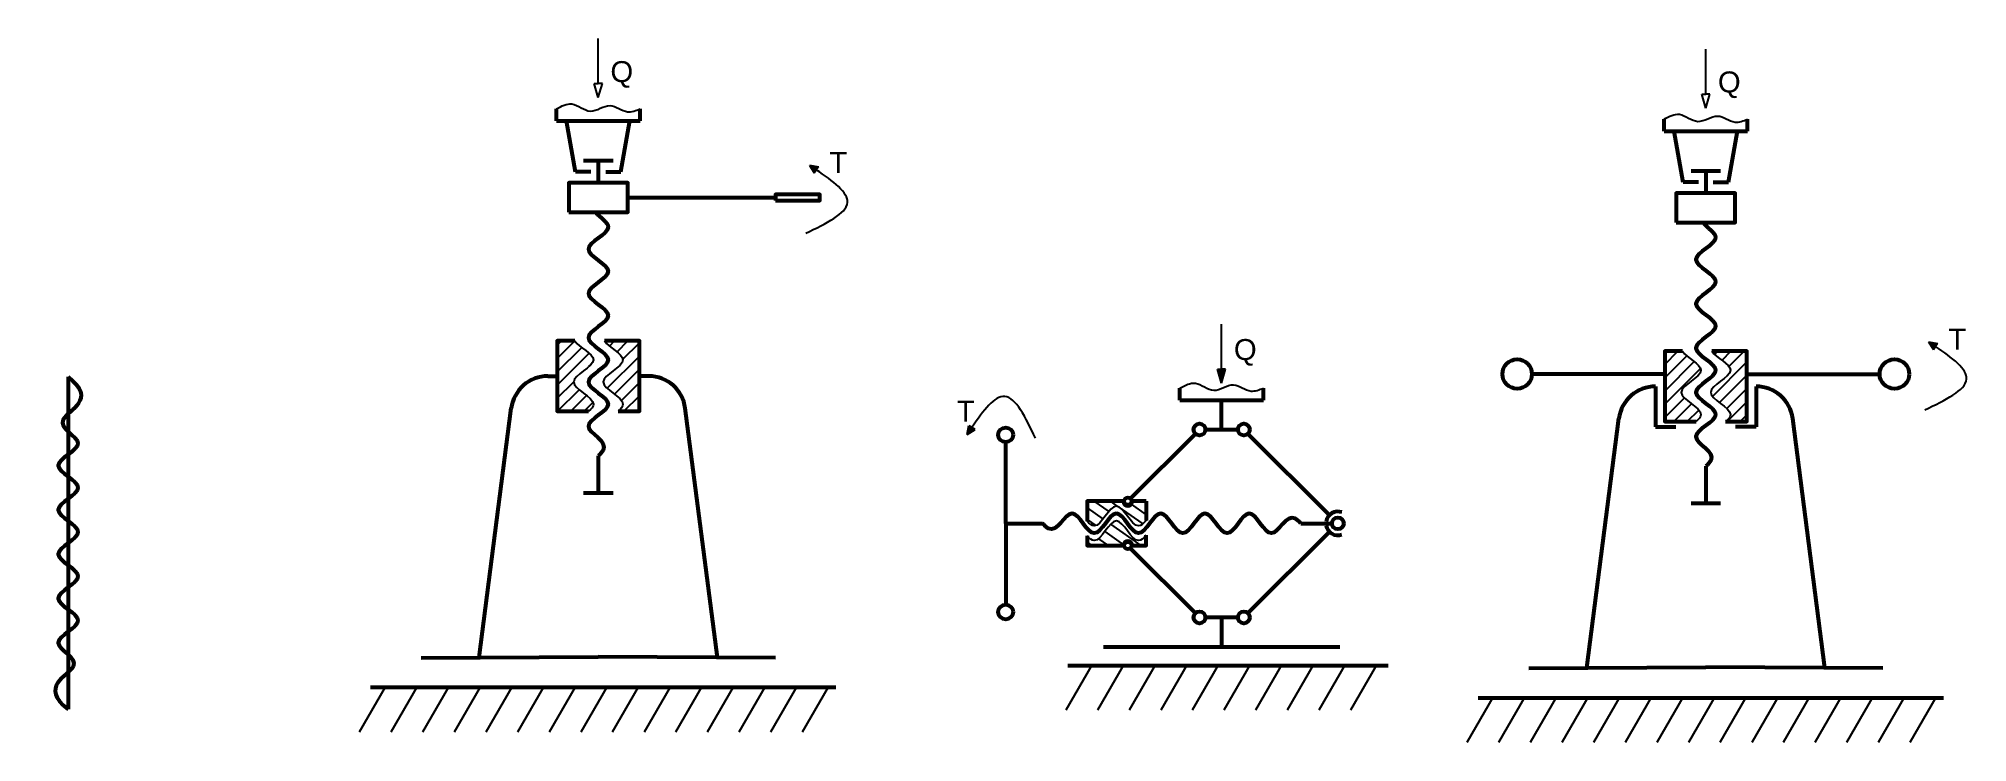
# Model space of a CAD drawing. Header units: millimetres. Extents: x 390 to 1697, y 481 to 958.
import ezdxf

# ---------------------------------------------------------------- set-up
doc = ezdxf.new("R2010")
doc.units = ezdxf.units.MM
doc.styles.get("Standard").update_dxf_attribs({"font": 'arial.ttf'})

# ---------------------------------------------------------------- blocks, each defined once
blk = doc.blocks.new('*U4')
blk.add_line((8.8, 15.2), (-8.8, -15.2))
blk = doc.blocks.new('*U5')
at = {"color": 0, "linetype": 'ByBlock', "lineweight": -2, "transparency": 16777216}
for p in [(0, 0), (21.4, 0), (42.9, 0), (64.3, 0), (85.7, 0), (107.1, 0), (128.6, 0), (150, 0), (171.4, 0), (192.9, 0), (214.3, 0), (235.7, 0), (257.1, 0), (278.6, 0), (300, 0)]:
    blk.add_blockref('*U4', p, dxfattribs=at)
blk = doc.blocks.new('*U8')
blk.add_line((8.8, 15.2), (-8.8, -15.2))
blk = doc.blocks.new('*U9')
at = {"color": 0, "linetype": 'ByBlock', "lineweight": -2, "transparency": 16777216}
for p in [(0, 0), (21.4, 0), (42.9, 0), (64.3, 0), (85.7, 0), (107.1, 0), (128.6, 0), (150, 0), (171.4, 0), (192.9, 0)]:
    blk.add_blockref('*U8', p, dxfattribs=at)
blk = doc.blocks.new('*U12')
blk.add_line((8.8, 15.2), (-8.8, -15.2))
blk = doc.blocks.new('*U13')
at = {"color": 0, "linetype": 'ByBlock', "lineweight": -2, "transparency": 16777216}
for p in [(0, 0), (21.4, 0), (42.9, 0), (64.3, 0), (85.7, 0), (107.1, 0), (128.6, 0), (150, 0), (171.4, 0), (192.9, 0), (214.3, 0), (235.7, 0), (257.1, 0), (278.6, 0), (300, 0)]:
    blk.add_blockref('*U12', p, dxfattribs=at)

msp = doc.modelspace()

# ---------------------------------------------------------------- hatches: boundary and pattern name
h = msp.add_hatch()
h.set_pattern_fill('_U', color=256, scale=13, angle=45, pattern_type=0)
h.set_pattern_definition([(45, (0, 0), (-9.19239, 9.19239), [])])
h.paths.add_polyline_path([(772.1, 927.8), (769.3, 927.8), (766.4, 927.8), (769.3, 918.3)])
at = {"lineweight": 53}
h = msp.add_hatch(dxfattribs=at)
h.set_pattern_fill('_U', color=256, scale=13, angle=45, pattern_type=0)
h.set_pattern_definition([(45, (750.327, -7.043), (-9.19239, 9.19239), [])])
h.paths.add_polyline_path([(1522.4, 920.7), (1519.6, 920.7), (1516.8, 920.7), (1519.6, 911.2)])
h = msp.add_hatch(color=256)
h.dxf.hatch_style = 1
h.paths.add_polyline_path([(912.3, 872.5), (915.6, 867.3), (917, 869.4), (918.4, 871.4)])
h = msp.add_hatch()
h.set_pattern_fill('ANSI31', color=256, scale=2)
edge = h.paths.add_edge_path()
edge.add_line((741.5, 705.8), (762.7, 705.8))
edge.add_spline(control_points=[(762.7, 705.8), (764.6, 707.4), (770.2, 714), (739.3, 725.6), (777.3, 739.9), (756.3, 749.1), (753.4, 753.4)], knot_values=[7.148048, 7.148048, 7.148048, 7.148048, 7.467952, 8.467952, 9.467952, 10.319904, 10.319904, 10.319904, 10.319904], degree=3, periodic=0)
edge.add_line((753.4, 753.4), (741.5, 753.4))
edge.add_line((741.5, 753.4), (741.5, 705.8))
edge = h.paths.add_edge_path()
edge.add_spline(control_points=[(773.4, 753.4), (776.3, 749.1), (797.3, 739.9), (759.3, 725.6), (790.2, 714), (784.6, 707.4), (782.7, 705.8)], knot_values=[7.148048, 7.148048, 7.148048, 7.148048, 8, 9, 10, 10.319904, 10.319904, 10.319904, 10.319904], degree=3, periodic=0)
edge.add_line((782.7, 705.8), (797.1, 705.8))
edge.add_line((797.1, 705.8), (797.1, 753.4))
edge.add_line((797.1, 753.4), (773.4, 753.4))
h = msp.add_hatch()
h.set_pattern_fill('ANSI31', color=256, scale=2)
edge = h.paths.add_edge_path()
edge.add_line((1491.8, 698.8), (1513, 698.8))
edge.add_spline(control_points=[(1513, 698.8), (1514.9, 700.4), (1520.5, 707), (1489.6, 718.6), (1527.6, 732.8), (1506.6, 742.1), (1503.7, 746.4)], knot_values=[7.148048, 7.148048, 7.148048, 7.148048, 7.467952, 8.467952, 9.467952, 10.319904, 10.319904, 10.319904, 10.319904], degree=3, periodic=0)
edge.add_line((1503.7, 746.4), (1491.8, 746.4))
edge.add_line((1491.8, 746.4), (1491.8, 698.8))
edge = h.paths.add_edge_path()
edge.add_spline(control_points=[(1523.7, 746.4), (1526.6, 742.1), (1547.6, 732.8), (1509.6, 718.6), (1540.5, 707), (1534.9, 700.4), (1533, 698.8)], knot_values=[7.148048, 7.148048, 7.148048, 7.148048, 8, 9, 10, 10.319904, 10.319904, 10.319904, 10.319904], degree=3, periodic=0)
edge.add_line((1533, 698.8), (1547.4, 698.8))
edge.add_line((1547.4, 698.8), (1547.4, 746.4))
edge.add_line((1547.4, 746.4), (1523.7, 746.4))
h = msp.add_hatch(color=256)
h.dxf.hatch_style = 1
h.paths.add_polyline_path([(1670.4, 752.9), (1673.8, 747.6), (1675.2, 749.7), (1676.5, 751.8)])
h = msp.add_hatch(dxfattribs=at)
h.set_pattern_fill('_U', color=256, scale=13, angle=45, pattern_type=0)
h.set_pattern_definition([(45, (422.228, -193.471), (-9.19239, 9.19239), [])])
h.paths.add_polyline_path([(1194.3, 734.3), (1191.5, 734.3), (1188.7, 734.3), (1191.5, 724.8)])
h = msp.add_hatch(color=256)
h.dxf.hatch_style = 1
h.paths.add_polyline_path([(1194.3, 734.3), (1191.5, 734.3), (1188.7, 734.3), (1191.5, 724.8)])
h = msp.add_hatch(color=256)
h.dxf.hatch_style = 1
h.paths.add_polyline_path([(1019.3, 690.1), (1024.5, 693.4), (1022.4, 694.8), (1020.4, 696.2)])
h = msp.add_hatch()
h.set_pattern_fill('ANSI31', color=256, scale=2, angle=100)
edge = h.paths.add_edge_path()
edge.add_spline(control_points=[(1100.5, 631.3), (1102.1, 629.5), (1108.7, 623.9), (1120.2, 654.8), (1132, 623.5), (1138.7, 629.7), (1140.5, 631.8)], knot_values=[7.652267, 7.652267, 7.652267, 7.652267, 7.9706, 8.9706, 9.9706, 10.318333, 10.318333, 10.318333, 10.318333], degree=3, periodic=0)
edge.add_line((1140.5, 631.8), (1140.5, 644.8))
edge.add_line((1140.5, 644.8), (1131, 644.8))
edge.add_arc((1128, 644.8), 3, -180, 0, ccw=False)
edge.add_line((1125, 644.8), (1100.5, 644.8))
edge.add_line((1100.5, 644.8), (1100.5, 631.3))
edge = h.paths.add_edge_path()
edge.add_arc((1128, 614.8), 3, 0, 180, ccw=False)
edge.add_line((1131, 614.8), (1140.5, 614.8))
edge.add_line((1140.5, 614.8), (1140.5, 621.8))
edge.add_spline(control_points=[(1140.5, 621.8), (1138.7, 619.7), (1132, 613.5), (1120.3, 644.8), (1108.7, 613.9), (1102.1, 619.5), (1100.5, 621.3)], knot_values=[7.652267, 7.652267, 7.652267, 7.652267, 8, 9, 10, 10.318934, 10.318934, 10.318934, 10.318934], degree=3, periodic=0)
edge.add_line((1100.5, 621.3), (1100.5, 614.8))
edge.add_line((1100.5, 614.8), (1125, 614.8))

# ---------------------------------------------------------------- linework, layer by layer
for p, q in [((769.3, 927.8), (769.3, 958.3)), ((1519.6, 920.7), (1519.6, 951.2)), ((769.3, 918.3), (766.4, 927.8)), ((766.4, 927.8), (769.3, 927.8)), ((769.3, 918.3), (772.1, 927.8)), ((772.1, 927.8), (769.3, 927.8)), ((1519.6, 911.2), (1516.8, 920.7)), ((1516.8, 920.7), (1519.6, 920.7)), ((1519.6, 911.2), (1522.4, 920.7)), ((1522.4, 920.7), (1519.6, 920.7)), ((912.3, 872.5), (915.6, 867.3)), ((912.3, 872.5), (918.4, 871.4)), ((915.6, 867.3), (917, 869.4)), ((918.4, 871.4), (917, 869.3)), ((1191.5, 734.3), (1191.5, 764.8)), ((1670.4, 752.9), (1673.8, 747.6)), ((1670.4, 752.9), (1676.5, 751.8)), ((1673.8, 747.6), (1675.2, 749.7)), ((1676.5, 751.8), (1675.1, 749.7)), ((1191.5, 724.8), (1188.7, 734.3)), ((1188.7, 734.3), (1191.5, 734.3)), ((1191.5, 724.8), (1194.3, 734.3)), ((1194.3, 734.3), (1191.5, 734.3)), ((1019.3, 690.1), (1020.4, 696.2)), ((1019.3, 690.1), (1024.5, 693.4)), ((1020.4, 696.2), (1022.5, 694.8)), ((1024.5, 693.4), (1022.4, 694.8))]:
    msp.add_line(p, q)
for p, q in [((741, 902.6), (741, 910.7)), ((741, 902.6), (797.6, 902.6)), ((753.9, 868.1), (747.8, 902.6)), ((784.6, 868.1), (790.7, 902.6)), ((797.6, 902.6), (797.6, 910.7)), ((1491.3, 895.6), (1491.3, 903.7)), ((1547.9, 895.6), (1547.9, 903.7)), ((1491.3, 895.6), (1547.9, 895.6)), ((1504.2, 861.1), (1498.2, 895.6)), ((1535, 861.1), (1541, 895.6)), ((759.3, 875.6), (779.3, 875.6)), ((769.3, 875.6), (769.3, 860.6)), ((764.3, 868.1), (753.9, 868.1)), ((774.3, 868.1), (784.6, 868.1)), ((1509.6, 868.6), (1529.6, 868.6)), ((1519.6, 868.6), (1519.6, 853.6)), ((789.3, 850.6), (889.3, 850.6)), ((1514.6, 861.1), (1504.2, 861.1)), ((1524.6, 861.1), (1535, 861.1)), ((410.1, 729), (410.1, 504)), ((735.1, 729.6), (741.5, 729.6)), ((803.4, 729.6), (797.1, 729.6)), ((1163.3, 713.4), (1163.3, 721.5)), ((1219.9, 713.4), (1219.9, 721.5)), ((1491.8, 731), (1401.8, 731)), ((1485.5, 722.6), (1485.5, 695.2)), ((1547.4, 731), (1637.4, 731)), ((1553.7, 722.6), (1553.7, 695.2)), ((688.6, 539), (710.3, 707.8)), ((850, 539), (828.2, 707.8)), ((1163.3, 713.4), (1219.9, 713.4)), ((1191.6, 693.4), (1191.6, 713.4)), ((1180.6, 693.4), (1202.6, 693.4)), ((1438.9, 531.9), (1460.7, 700.8)), ((1485.5, 695.2), (1499.4, 695.2)), ((1553.7, 695.2), (1539.8, 695.2)), ((1600.3, 531.9), (1578.5, 700.8)), ((1045.3, 629.8), (1045.3, 684.8)), ((1173.8, 690.6), (1129.7, 646.5)), ((1209.4, 690.6), (1264.6, 635.4)), ((769.3, 675.6), (769.3, 650.6)), ((1519.6, 668.6), (1519.6, 643.6)), ((759.3, 650.6), (779.3, 650.6)), ((1140.5, 644.8), (1140.5, 631.8)), ((1509.6, 643.6), (1529.6, 643.6)), ((1045.3, 629.8), (1070.3, 629.8)), ((1045.3, 629.8), (1045.3, 574.8)), ((1245.3, 629.8), (1266.3, 629.8)), ((1264.6, 624.1), (1209.4, 569)), ((1173.8, 569), (1129.7, 613)), ((1202.6, 566.1), (1180.6, 566.1)), ((1191.6, 566.1), (1191.6, 546.1)), ((649.3, 538.8), (769.3, 539.4)), ((889.3, 538.8), (769.3, 539.4)), ((1111.6, 546.1), (1271.6, 546.1)), ((1087.4, 533.6), (1304.5, 533.6)), ((1399.6, 531.7), (1519.6, 532.4)), ((1639.6, 531.7), (1519.6, 532.4)), ((614.9, 518.8), (930.2, 518.8)), ((1365.3, 511.7), (1680.6, 511.7))]:
    msp.add_line(p, q, dxfattribs=at)
for points in [[(749.3, 840.6), (789.3, 840.6), (789.3, 860.6), (749.3, 860.6)], [(889.3, 848.6), (919.3, 848.6), (919.3, 852.6), (889.3, 852.6)], [(1499.6, 833.6), (1539.6, 833.6), (1539.6, 853.6), (1499.6, 853.6)]]:
    msp.add_lwpolyline(points, close=True, dxfattribs=at)
for points in [[(753.4, 753.4), (741.5, 753.4), (741.5, 705.8), (762.7, 705.8)], [(782.7, 705.8), (797.1, 705.8), (797.1, 753.4), (773.4, 753.4)], [(1503.7, 746.4), (1491.8, 746.4), (1491.8, 698.8), (1513, 698.8)], [(1533, 698.8), (1547.4, 698.8), (1547.4, 746.4), (1523.7, 746.4)], [(1125, 644.8), (1100.5, 644.8), (1100.5, 631.3)], [(1140.5, 644.8), (1131, 644.8)], [(1100.5, 621.3), (1100.5, 614.8), (1125, 614.8)], [(1131, 614.8), (1140.5, 614.8), (1140.5, 621.8)]]:
    msp.add_lwpolyline(points, dxfattribs=at)
for centre, radius in [((1391.8, 731), 10), ((1647.4, 731), 10), ((1045.3, 689.8), 5), ((1176.6, 693.4), 4), ((1206.6, 693.4), 4), ((1128, 644.8), 2.5), ((1270.3, 629.8), 4), ((1128, 614.8), 2.5), ((1045.3, 569.8), 5), ((1176.6, 566.1), 4), ((1206.6, 566.1), 4)]:
    msp.add_circle(centre, radius, dxfattribs=at)
for centre, radius, start, end in [((735.1, 704.6), 25, 90, 172.6501), ((803.4, 704.6), 25, 7.3499, 90), ((1485.5, 697.6), 25, 90, 172.6501), ((1553.7, 697.6), 25, 7.3499, 90), ((1128, 644.8), 3, 180, 0), ((1270.3, 629.8), 8, 70, 170), ((1270.3, 629.8), 8, 190, 290), ((1128, 614.8), 3, 0, 180)]:
    msp.add_arc(centre, radius, start, end, dxfattribs=at)
for points in [[(741, 910.7), (751.4, 914), (763.9, 909.2), (777.3, 912.9), (789.1, 908.7), (797.6, 910.7)], [(1491.3, 903.7), (1501.7, 907), (1514.2, 902.2), (1527.6, 905.8), (1539.4, 901.7), (1547.9, 903.7)], [(1163.3, 721.5), (1173.8, 724.8), (1186.2, 720), (1199.7, 723.7), (1211.5, 719.5), (1219.9, 721.5)]]:
    msp.add_spline(points, degree=3)
for points, knots in [([(909.8, 826.4), (923.6, 833), (949.9, 845.6), (928.5, 861.7), (917, 869.4)], [0, 0, 0, 0, 35.109766, 66.966755, 66.966755, 66.966755, 66.966755]), ([(753.4, 753.4), (756.3, 749.1), (777.3, 739.9), (739.3, 725.6), (770.2, 714), (764.6, 707.4), (762.7, 705.8)], [7.148048, 7.148048, 7.148048, 7.148048, 8, 9, 10, 10.319904, 10.319904, 10.319904, 10.319904]), ([(773.4, 753.4), (776.3, 749.1), (797.3, 739.9), (759.3, 725.6), (790.2, 714), (784.6, 707.4), (782.7, 705.8)], [7.148048, 7.148048, 7.148048, 7.148048, 8, 9, 10, 10.319904, 10.319904, 10.319904, 10.319904]), ([(1503.7, 746.4), (1506.6, 742.1), (1527.6, 732.8), (1489.6, 718.6), (1520.5, 707), (1514.9, 700.4), (1513, 698.8)], [7.148048, 7.148048, 7.148048, 7.148048, 8, 9, 10, 10.319904, 10.319904, 10.319904, 10.319904]), ([(1523.7, 746.4), (1526.6, 742.1), (1547.6, 732.8), (1509.6, 718.6), (1540.5, 707), (1534.9, 700.4), (1533, 698.8)], [7.148048, 7.148048, 7.148048, 7.148048, 8, 9, 10, 10.319904, 10.319904, 10.319904, 10.319904]), ([(1667.9, 706.7), (1681.7, 713.3), (1708.1, 725.9), (1686.6, 742), (1675.2, 749.7)], [0, 0, 0, 0, 35.109766, 66.966755, 66.966755, 66.966755, 66.966755]), ([(1065.5, 687.6), (1058.8, 701.4), (1046.2, 727.7), (1030.2, 706.3), (1022.4, 694.8)], [0, 0, 0, 0, 35.109766, 66.966755, 66.966755, 66.966755, 66.966755]), ([(1140.5, 631.8), (1138.7, 629.7), (1132, 623.5), (1120.2, 654.8), (1108.7, 623.9), (1102.1, 629.5), (1100.5, 631.3)], [7.652267, 7.652267, 7.652267, 7.652267, 8, 9, 10, 10.318934, 10.318934, 10.318934, 10.318934]), ([(1140.5, 621.8), (1138.7, 619.7), (1132, 613.5), (1120.3, 644.8), (1108.7, 613.9), (1102.1, 619.5), (1100.5, 621.3)], [7.652267, 7.652267, 7.652267, 7.652267, 8, 9, 10, 10.318934, 10.318934, 10.318934, 10.318934])]:
    msp.add_open_spline(points, degree=3, knots=knots)
for points, knots in [([(767.4, 840.6), (770.4, 837.1), (784.5, 828.8), (749.3, 815.6), (789.3, 800.6), (749.3, 785.6), (789.3, 770.6), (749.3, 755.6), (789.3, 740.6), (749.3, 725.6), (789.3, 710.6), (749.3, 695.6), (778.5, 684.7), (770.7, 676.9), (769.3, 675.6)], [1.355252, 1.355252, 1.355252, 1.355252, 2, 3, 4, 5, 6, 7, 8, 9, 10, 11, 12, 12.190744, 12.190744, 12.190744, 12.190744]), ([(1517.7, 833.6), (1520.7, 830), (1534.9, 821.8), (1499.6, 808.6), (1539.6, 793.6), (1499.6, 778.6), (1539.6, 763.6), (1499.6, 748.6), (1539.6, 733.6), (1499.6, 718.6), (1539.6, 703.6), (1499.6, 688.6), (1528.8, 677.6), (1521.1, 669.9), (1519.6, 668.6)], [1.355252, 1.355252, 1.355252, 1.355252, 2, 3, 4, 5, 6, 7, 8, 9, 10, 11, 12, 12.190744, 12.190744, 12.190744, 12.190744]), ([(1245.3, 629.8), (1243.9, 631.2), (1236.2, 639), (1225.3, 609.8), (1210.3, 649.8), (1195.3, 609.8), (1180.3, 649.8), (1165.3, 609.8), (1150.3, 649.8), (1135.3, 609.8), (1120.3, 649.8), (1105.3, 609.8), (1090.3, 649.8), (1079.3, 620.6), (1071.6, 628.3), (1070.3, 629.8)], [0.809256, 0.809256, 0.809256, 0.809256, 1, 2, 3, 4, 5, 6, 7, 8, 9, 10, 11, 12, 12.190744, 12.190744, 12.190744, 12.190744])]:
    msp.add_open_spline(points, degree=3, knots=knots, dxfattribs=at)
msp.add_open_spline([(410.1, 729), (430.1, 714), (390.1, 699), (430.1, 684), (390.1, 669), (430.1, 654), (390.1, 639), (430.1, 624), (390.1, 609), (430.1, 594), (390.1, 579), (430.1, 564), (390.1, 549), (430.1, 534), (390.1, 519), (410.1, 504)], degree=3, dxfattribs=at)

# ---------------------------------------------------------------- block references
for name, p in [('*U9', (1094.8, 518.5)), ('*U5', (616.2, 503.6)), ('*U13', (1366.6, 496.6))]:
    msp.add_blockref(name, p)

# ---------------------------------------------------------------- texts
at = {"char_height": 14.2, "attachment_point": 1}
for s, insert in [('Q', (777.5, 943)), ('Q', (1527.8, 936)), ('T', (925.8, 881.4)), ('T', (1683.9, 761.7)), ('Q', (1199.9, 754.7)), ('T', (1012.2, 713))]:
    msp.add_mtext_dynamic_manual_height_columns(s, width=34.275, gutter_width=70.8, heights=[27], dxfattribs=dict(at, insert=insert))

doc.saveas('drawing.dxf')
